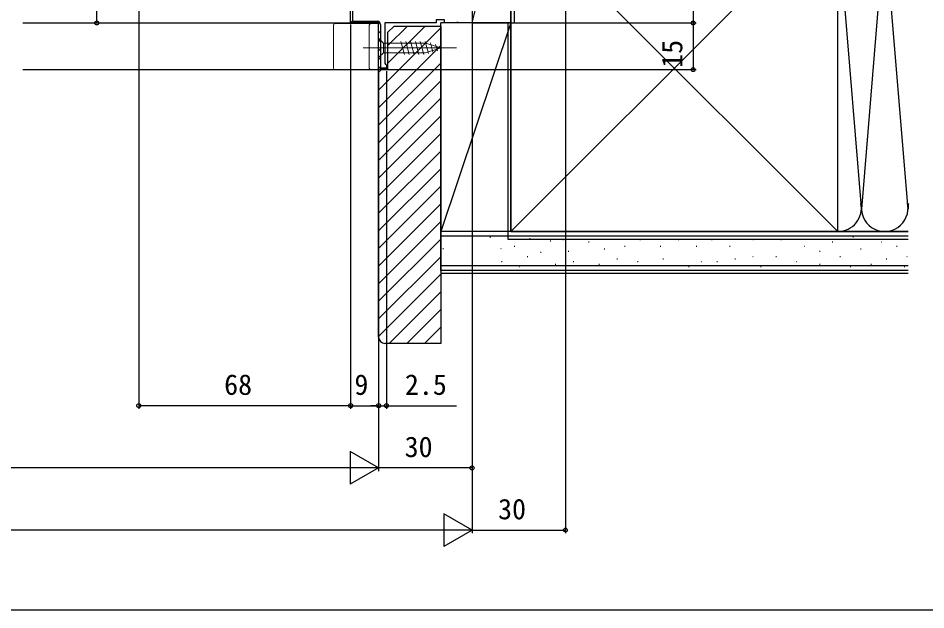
# Model space of a CAD drawing. Units: millimetres, scale not verified. Extents: x -525 to 525, y -783 to 779.
# Drawn here: x -30.5 to 260.9, y -782.9 to -592.7 of the extents above; entities that cross this region are included whole.
import ezdxf
from ezdxf.enums import TextEntityAlignment as Align

# ---------------------------------------------------------------- set-up
doc = ezdxf.new("R2010")
doc.units = ezdxf.units.MM
doc.header["$LTSCALE"] = 4
for name, color, linetype in [('0-2_YKK_11', 7, 'Continuous'), ('0-4_YKK_12', 2, 'Continuous'), ('0-7_YKK_D', 6, 'Continuous'), ('0-8_YKK_ZWAK', 7, 'Continuous'), ('0-9_YSS_K', 3, 'Continuous'), ('0-A_YSS_KE', 3, 'Continuous')]:
    doc.layers.add(name, color=color, linetype=linetype)
doc.layers.add('0-5_YKK_13', color=4, linetype='Continuous', lineweight=18)
doc.styles.add('ＭＳ ゴシック', font='')
doc.styles.get('ＭＳ ゴシック').set_extended_font_data('MS Gothic')

msp = doc.modelspace()

# ---------------------------------------------------------------- linework, layer by layer
at = {"layer": '0-2_YKK_11'}
for p, q in [((76.226, -593.553), (76.947, -594.274)), ((79.175, -593.674), (79.775, -594.274)), ((82.004, -593.674), (82.604, -594.274)), ((84.838, -593.68), (85.821, -594.662)), ((85.226, -596.896), (85.826, -597.496)), ((85.226, -599.725), (85.826, -600.325)), ((85.226, -602.553), (85.826, -603.153)), ((85.226, -605.381), (85.826, -605.981)), ((85.226, -608.21), (86.29, -609.274))]:
    msp.add_line(p, q, dxfattribs=at)
for points in [[(125.226, -464.274), (125.226, -541.774), (145.226, -541.774), (145.226, -544.274), (115.226, -544.274), (115.226, -594.274), (111.151, -594.274), (110.76, -594.086), (110.292, -594.086), (109.902, -594.274), (106.426, -594.274), (106.426, -593.274), (103.726, -593.274), (103.726, -594.274), (87.226, -594.274), (87.226, -607.182), (87.476, -607.478), (87.726, -607.774), (87.726, -609.274), (85.226, -609.274), (85.226, -594.274), (76.226, -594.274), (76.226, -589.474)], [(85.826, -594.774), (85.826, -608.674), (87.726, -608.674), (87.726, -609.274), (85.226, -609.274), (85.226, -594.274), (76.226, -594.274), (76.226, -589.474)], [(76.826, -589.474), (76.826, -593.674), (84.726, -593.674)]]:
    msp.add_lwpolyline(points, dxfattribs=at)
msp.add_arc((84.726, -594.774), 1.1, 0.00001, 89.99999, dxfattribs=at)
at = {"layer": '0-4_YKK_12'}
for p, q in [((-29.022, -594.274), (76.726, -594.274)), ((-29.022, -609.274), (86.29, -609.274))]:
    msp.add_line(p, q, dxfattribs=at)
at = {"layer": '0-5_YKK_13'}
for p, q in [((85.226, -594.475), (71.226, -594.475)), ((85.226, -609.275), (85.226, -594.475)), ((70.726, -594.975), (70.726, -608.775)), ((82.226, -594.975), (82.226, -608.775)), ((85.226, -599.175), (85.226, -605.375)), ((85.226, -599.175), (86.776, -600.725)), ((93.52, -604.375), (92.395, -600.175)), ((95.073, -604.375), (93.948, -600.175)), ((96.626, -604.375), (95.501, -600.175)), ((98.179, -604.375), (97.054, -600.175)), ((99.732, -604.375), (98.606, -600.175)), ((101.215, -604.116), (100.159, -600.175)), ((80.226, -602.275), (110.226, -602.275)), ((100.31, -600.725), (86.776, -600.725)), ((86.776, -600.725), (86.776, -603.825)), ((105.226, -602.275), (100.31, -600.725)), ((105.226, -602.275), (100.31, -603.825)), ((102.647, -603.665), (101.834, -600.629)), ((104.079, -603.213), (103.53, -601.164)), ((85.226, -605.375), (86.776, -603.825)), ((86.776, -603.825), (100.31, -603.825)), ((71.226, -609.275), (85.226, -609.275))]:
    msp.add_line(p, q, dxfattribs=at)
for centre, start, end in [((71.226, -594.975), 90, 180), ((82.726, -594.975), 90, 180), ((71.226, -608.775), 180, 270), ((82.726, -608.775), 180, 270)]:
    msp.add_arc(centre, 0.5, start, end, dxfattribs=at)
at = {"layer": '0-7_YKK_D'}
for p, q in [((-5.272, -594.274), (-5.272, -464.274)), ((145.226, -544.774), (145.226, -758.274)), ((186.226, -544.274), (186.226, -594.274)), ((115.226, -571.774), (115.226, -738.274)), ((115.226, -571.774), (115.226, -758.274)), ((8.226, -584.974), (8.226, -718.274)), ((-24.272, -594.274), (-4.272, -594.274)), ((115.726, -594.274), (187.226, -594.274)), ((115.726, -594.274), (187.226, -594.274)), ((186.226, -594.274), (186.226, -609.274)), ((76.226, -594.774), (76.226, -718.274)), ((76.226, -594.774), (76.226, -718.274)), ((115.226, -594.774), (115.226, -758.274)), ((85.226, -609.774), (85.226, -738.274)), ((85.226, -609.774), (85.226, -738.274)), ((85.226, -609.774), (85.226, -718.274)), ((85.226, -609.781), (85.226, -718.274)), ((87.726, -609.774), (87.726, -718.274)), ((88.226, -609.274), (187.226, -609.274)), ((76.226, -717.274), (8.226, -717.274)), ((76.226, -717.274), (85.226, -717.274)), ((85.226, -717.274), (82.676, -717.274)), ((85.226, -717.274), (87.726, -717.274)), ((87.726, -717.274), (110.247, -717.274)), ((85.226, -737.274), (76.133, -732.024)), ((76.133, -732.024), (76.133, -742.524)), ((74.726, -737.274), (-304.274, -737.274)), ((85.226, -737.274), (67.04, -737.274)), ((85.226, -737.274), (76.133, -742.524)), ((115.226, -737.274), (85.226, -737.274)), ((115.226, -757.274), (106.133, -752.024)), ((106.133, -752.024), (106.133, -762.524)), ((104.726, -757.274), (-334.274, -757.274)), ((115.226, -757.274), (97.04, -757.274)), ((115.226, -757.274), (106.133, -762.524)), ((115.226, -757.274), (145.226, -757.274))]:
    msp.add_line(p, q, dxfattribs=at)
for centre in [(-5.272, -594.274), (186.226, -594.274), (186.226, -594.274), (186.226, -609.274), (8.226, -717.274), (76.226, -717.274), (76.226, -717.274), (85.226, -717.274), (85.226, -717.274), (87.726, -717.274), (115.226, -737.274), (145.226, -757.274)]:
    msp.add_circle(centre, 0.637, dxfattribs=at)
at = {"layer": '0-8_YKK_ZWAK'}
msp.add_lwpolyline([(-525, -782.9), (525, -782.9), (525, 747.1)], dxfattribs=at)
at = {"layer": '0-9_YSS_K'}
for p, q in [((115.226, -594.274), (127.726, -545.273)), ((127.726, -661.274), (232.726, -556.274)), ((127.726, -556.274), (232.726, -661.274)), ((232.732, -563.468), (240.068, -652.242)), ((247.568, -565.305), (240.226, -654.155)), ((255.226, -654.155), (247.884, -565.305)), ((127.726, -594.274), (105.226, -594.274)), ((105.226, -661.274), (105.226, -594.274)), ((127.726, -594.274), (105.226, -661.274)), ((127.726, -661.274), (127.726, -594.274)), ((85.226, -615.848), (105.226, -595.848)), ((88.226, -601.535), (94.487, -595.274)), ((88.226, -607.191), (100.144, -595.274)), ((85.226, -621.505), (105.226, -601.505)), ((85.226, -627.162), (105.226, -607.162)), ((85.226, -610.191), (86.144, -609.274)), ((85.226, -632.819), (105.226, -612.819)), ((85.226, -638.476), (105.226, -618.476)), ((85.226, -644.132), (105.226, -624.132)), ((85.226, -649.789), (105.226, -629.789)), ((85.226, -655.446), (105.226, -635.446)), ((85.226, -661.103), (105.226, -641.103)), ((85.226, -666.76), (105.226, -646.76)), ((85.226, -672.417), (105.226, -652.417)), ((255.232, -654.08), (255.226, -654.155)), ((85.226, -678.074), (105.226, -658.074)), ((127.726, -661.274), (105.226, -661.274)), ((232.726, -661.274), (255.232, -661.274)), ((85.226, -683.73), (105.226, -663.73)), ((255.232, -662.774), (105.226, -662.774)), ((120.91, -663.103), (121.11, -663.103)), ((133.708, -663.493), (133.908, -663.493)), ((140.334, -664.273), (140.534, -664.273)), ((144.425, -663.84), (144.625, -663.84)), ((169.15, -663.84), (169.35, -663.84)), ((181.444, -663.84), (181.644, -663.84)), ((192.158, -663.84), (192.358, -663.84)), ((205.344, -663.84), (205.544, -663.84)), ((214.41, -663.84), (214.61, -663.84)), ((237.486, -663.015), (237.686, -663.015)), ((105.843, -666.722), (106.043, -666.722)), ((124.418, -666.722), (124.618, -666.722)), ((128.766, -665.988), (128.966, -665.988)), ((152.667, -664.664), (152.867, -664.664)), ((157.612, -666.812), (157.812, -666.812)), ((164.205, -665.988), (164.405, -665.988)), ((175.674, -665.988), (175.874, -665.988)), ((187.213, -665.988), (187.413, -665.988)), ((197.927, -665.988), (198.127, -665.988)), ((221.827, -665.988), (222.027, -665.988)), ((230.893, -664.664), (231.093, -664.664)), ((239.959, -666.812), (240.159, -666.812)), ((246.552, -664.664), (246.752, -664.664)), ((251.497, -665.988), (251.697, -665.988)), ((85.226, -689.387), (105.226, -669.387)), ((132.887, -669.285), (133.087, -669.285)), ((137.216, -667.891), (137.416, -667.891)), ((146.073, -667.636), (146.273, -667.636)), ((161.732, -670.109), (161.932, -670.109)), ((176.499, -670.109), (176.699, -670.109)), ((199.575, -670.109), (199.775, -670.109)), ((205.344, -669.285), (205.544, -669.285)), ((212.762, -669.285), (212.962, -669.285)), ((226.772, -667.636), (226.972, -667.636)), ((233.366, -669.285), (233.566, -669.285)), ((248.201, -670.109), (248.401, -670.109)), ((254.794, -669.285), (254.994, -669.285)), ((255.232, -672.274), (105.226, -672.274)), ((121.69, -672.179), (121.89, -672.179)), ((124.645, -670.933), (124.845, -670.933)), ((130.414, -672.581), (130.614, -672.581)), ((137.026, -672.179), (137.226, -672.179)), ((141.953, -671.757), (142.153, -671.757)), ((147.722, -670.933), (147.922, -670.933)), ((155.963, -671.757), (156.163, -671.757)), ((168.326, -670.933), (168.526, -670.933)), ((184.74, -672.581), (184.94, -672.581)), ((188.861, -670.933), (189.061, -670.933)), ((193.806, -670.933), (194.006, -670.933)), ((207.817, -672.581), (208.017, -672.581)), ((219.355, -670.933), (219.555, -670.933)), ((226.772, -671.757), (226.972, -671.757)), ((236.662, -672.581), (236.862, -672.581)), ((243.256, -671.757), (243.456, -671.757)), ((253.97, -672.581), (254.17, -672.581)), ((85.226, -695.044), (105.226, -675.044)), ((255.232, -674.774), (105.226, -674.774)), ((88.653, -697.274), (105.226, -680.701)), ((94.31, -697.274), (105.226, -686.358)), ((99.967, -697.274), (105.226, -692.015))]:
    msp.add_line(p, q, dxfattribs=at)
msp.add_lwpolyline([(127.726, -594.274), (127.726, -545.273), (115.226, -545.273), (115.226, -594.274)], close=True, dxfattribs=at)
for centre, start, end in [((232.726, -653.774), 270, 11.78353), ((247.726, -653.774), 168.21646, 11.78353), ((262.726, -653.774), 168.21646, 182.33613)]:
    msp.add_arc(centre, 7.5, start, end, dxfattribs=at)
at = {"layer": '0-A_YSS_KE'}
for p, q in [((232.726, -661.274), (232.726, -563.774)), ((126.726, -594.274), (126.726, -663.774)), ((105.226, -673.774), (105.226, -661.274)), ((255.232, -661.274), (105.226, -661.274)), ((126.726, -663.774), (255.232, -663.774)), ((255.232, -673.774), (105.226, -673.774))]:
    msp.add_line(p, q, dxfattribs=at)
for points in [[(161.226, -545.274), (128.726, -545.274), (128.726, -594.274)], [(232.726, -556.274), (127.726, -556.274), (127.726, -661.274), (232.726, -661.274)], [(85.226, -695.274), (85.226, -609.274), (88.226, -609.274), (88.226, -597.274), (90.226, -595.274), (105.226, -595.274)], [(105.226, -595.274), (105.226, -697.274), (87.226, -697.274)]]:
    msp.add_lwpolyline(points, dxfattribs=at)
msp.add_arc((87.226, -695.274), 2, 180.00001, 269.99999, dxfattribs=at)

# ---------------------------------------------------------------- texts
at = {"layer": '0-7_YKK_D', "style": 'ＭＳ ゴシック'}
msp.add_text('15', height=6.598, rotation=90, dxfattribs=at).set_placement((184.726, -608.677), align=Align.BOTTOM_LEFT)
for s, p in [('68', (35.63, -715.774)), ('9', (77.454, -715.774)), ('2.5', (93.662, -715.774)), ('30', (93.579, -735.774)), ('30', (123.579, -755.774))]:
    msp.add_text(s, height=6.598, dxfattribs=at).set_placement(p, align=Align.BOTTOM_LEFT)

doc.saveas('drawing.dxf')
